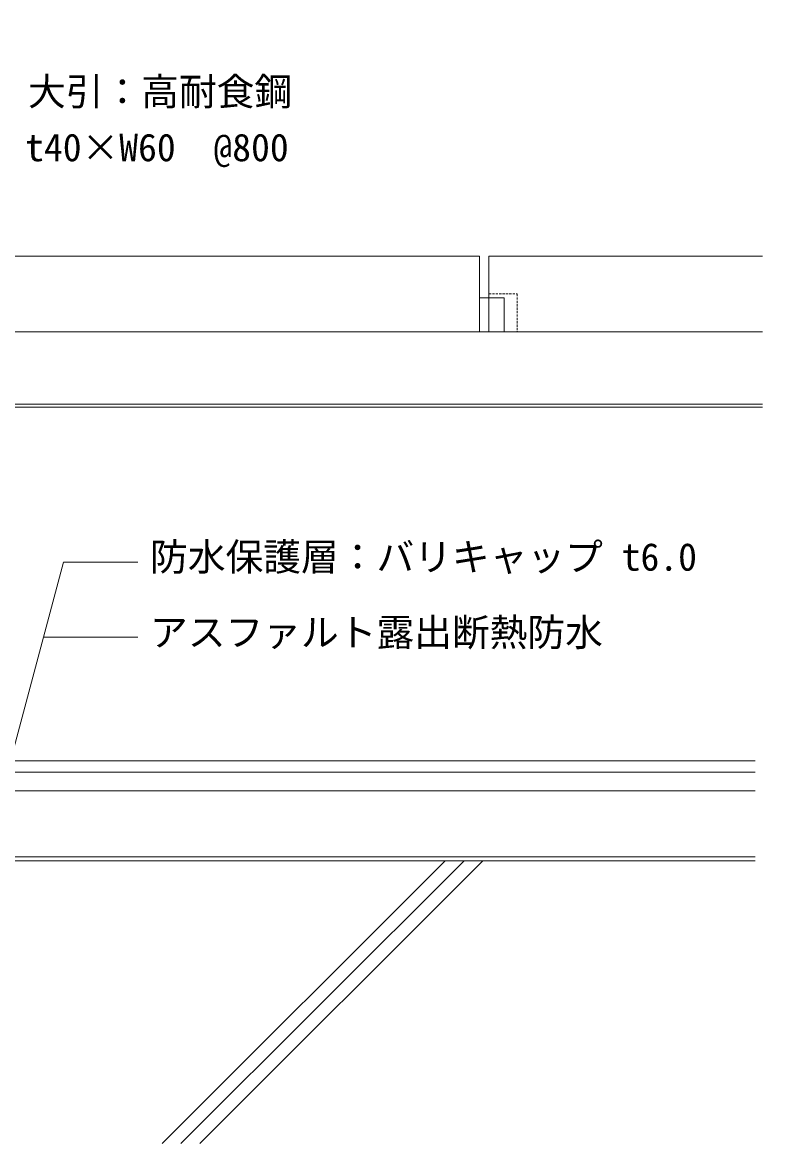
# Model space of a CAD drawing. Units: millimetres, scale not verified. Extents: x -1485 to 1485, y -1050 to 1050.
# Drawn here: x 424 to 816, y -334 to 261 of the extents above; entities that cross this region are included whole.
import ezdxf
from ezdxf.enums import TextEntityAlignment as Align

# ---------------------------------------------------------------- set-up
doc = ezdxf.new("R2010")
doc.units = ezdxf.units.MM
doc.linetypes.add('DASHED1', pattern=[1.8, 1.2, -0.6])
for name, color, linetype, lineweight in [('0-2_HATCH', 9, 'Continuous', 18), ('0-3_KUTAI', 3, 'Continuous', 18), ('0-4_BOUSUI', 1, 'Continuous', 18), ('0-6_dannnetu', 6, 'Continuous', 18), ('0-7_MOJI', 7, 'Continuous', 18), ('1-0', 7, 'Continuous', 18), ('1-1_00panel', 5, 'Continuous', 18)]:
    doc.layers.add(name, color=color, linetype=linetype, lineweight=lineweight)
doc.styles.add('ＭＳ ゴシック', font='')
doc.styles.get('ＭＳ ゴシック').set_extended_font_data('MS Gothic')

msp = doc.modelspace()

# ---------------------------------------------------------------- linework, layer by layer
at = {"layer": '0-2_HATCH'}
for p, q in [((498.193, -333.539), (648.193, -183.539)), ((508.193, -333.539), (658.193, -183.539)), ((518.193, -333.539), (668.193, -183.539))]:
    msp.add_line(p, q, dxfattribs=at)
at = {"layer": '0-3_KUTAI'}
msp.add_lwpolyline([(812.545, -183.539), (-566.807, -183.539), (-566.807, 230.961)], dxfattribs=at)
at = {"layer": '0-4_BOUSUI'}
for p, q in [((812.545, -130.539), (-505.167, -130.539)), ((812.545, -181.539), (-566.807, -181.539))]:
    msp.add_line(p, q, dxfattribs=at)
msp.add_lwpolyline([(812.545, -136.539), (-505.167, -136.539), (-556.807, -84.899), (-556.807, 235.103), (-582.665, 260.961), (-718.147, 260.961)], dxfattribs=at)
at = {"layer": '0-6_dannnetu'}
msp.add_line((812.545, -146.539), (-553.807, -146.539), dxfattribs=at)
at = {"layer": '0-7_MOJI'}
for p, q in [((416.184, -136.539), (445.986, -25.315)), ((445.986, -25.315), (485.308, -25.315)), ((435.364, -64.96), (485.308, -64.96))]:
    msp.add_line(p, q, dxfattribs=at)
at = {"layer": '1-0'}
for p, q in [((-528.607, 96.961), (811.92, 96.961)), ((-528.607, 58.561), (816.393, 58.561))]:
    msp.add_line(p, q, dxfattribs=at)
msp.add_lwpolyline([(-528.607, 96.961), (-528.607, 56.961), (816.393, 56.961)], dxfattribs=at)
at = {"layer": '1-1_00panel'}
for points in [[(71.393, 96.961), (666.393, 96.961), (666.393, 136.961), (71.393, 136.961)], [(679.393, 114.961), (666.393, 114.961), (666.393, 96.961), (679.393, 96.961)]]:
    msp.add_lwpolyline(points, close=True, dxfattribs=at)
msp.add_lwpolyline([(816.393, 136.961), (671.393, 136.961), (671.393, 96.961), (816.393, 96.961)], dxfattribs=at)
at = {"layer": '1-1_00panel', "linetype": 'DASHED1'}
msp.add_lwpolyline([(671.393, 116.961), (686.393, 116.961), (686.393, 96.961)], dxfattribs=at)

# ---------------------------------------------------------------- texts
at = {"layer": '0-7_MOJI', "style": 'ＭＳ ゴシック'}
for s, p in [('大引：高耐食鋼', (427.149, 212.547)), ('t40×W60\u3000@800', (425.618, 182.956)), ('防水保護層：バリキャップ t6.0', (491.808, -34.169)), ('アスファルト露出断熱防水', (491.808, -74.169))]:
    msp.add_text(s, height=14.66, dxfattribs=at).set_placement(p, align=Align.BOTTOM_LEFT)

doc.saveas('drawing.dxf')
